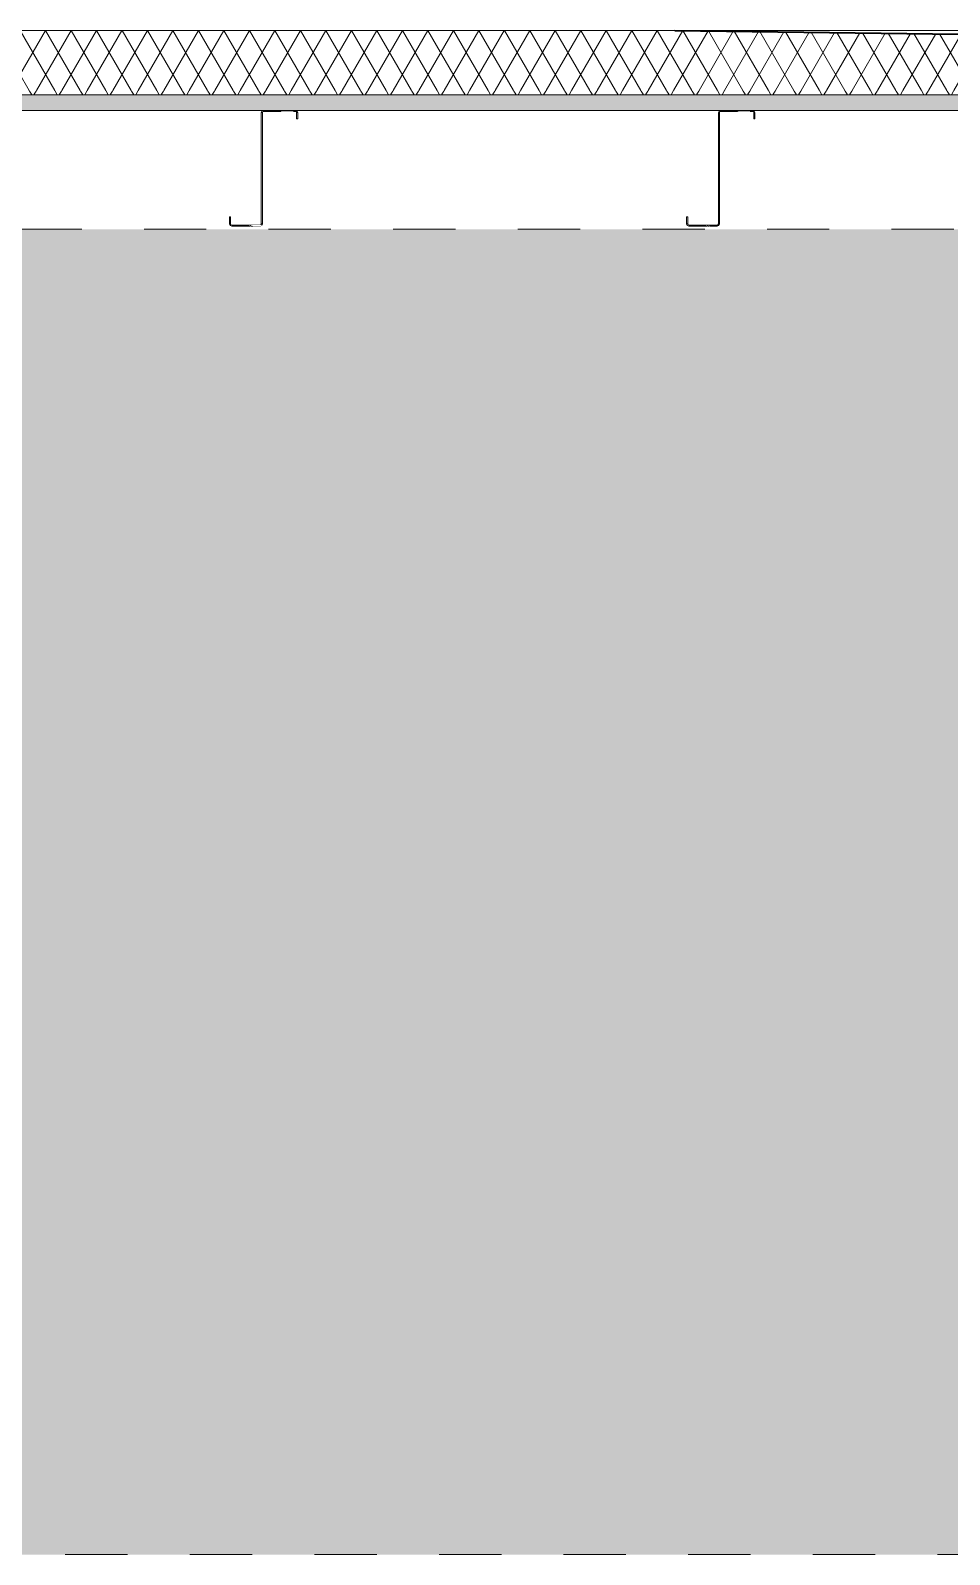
# Model space of a CAD drawing. Header units: millimetres. Extents: x -46169 to 247764, y -86316 to 18123.
# Drawn here: x 238904 to 240985, y -74327 to -70877 of the extents above; entities that cross this region are included whole.
import ezdxf

# ---------------------------------------------------------------- set-up
doc = ezdxf.new("R2010")
doc.units = ezdxf.units.MM
doc.header["$MEASUREMENT"] = 0
doc.linetypes.add('Dashed', pattern=[2822.222233, 1411.111116, -1411.111116])
doc.linetypes.add('Wipeout_Contour', pattern=[1000, 0, -1000])
for name, color, linetype, lineweight in [('0_Pen_No__85', 8, 'Continuous', 20), ('A-20-M_Roof_Pen_No__85', 8, 'Continuous', 20), ('A-95-P_Drawing_Pen_No__2', 8, 'Continuous', 15), ('New_A-20-M_Roof_Pen_No__4', 7, 'Continuous', 20), ('New_A-20-M_Roof_Pen_No__85', 8, 'Continuous', 20), ('New_A-25-M_Wall_Int_Pen_No__87', 8, 'Continuous', 20)]:
    doc.layers.add(name, color=color, linetype=linetype, lineweight=lineweight)
for name, color, linetype in [('A-20-M_Roof', 7, 'Continuous'), ('New_A-20-M_Roof', 7, 'Continuous'), ('New_A-25-M_Wall_Int', 7, 'Continuous')]:
    doc.layers.add(name, color=color, linetype=linetype)
for name, color, linetype, lineweight, true_color in [('A-20-M_Roof_Pen_No__53', 7, 'Continuous', 35, 0x444444), ('A-95-P_Drawing_Pen_No__62', 7, 'Continuous', 20, 0xaaaaaa), ('New_A-20-M_Roof_Pen_No__149', 7, 'Continuous', 0, 0x2a2a2a), ('New_A-20-M_Roof_Pen_No__81', 7, 'Continuous', 20, 0x6a6a6a)]:
    doc.layers.add(name, color=color, linetype=linetype, lineweight=lineweight, true_color=true_color)
pattern_1 = [(60, (221877.115, -83027.49), (-43.30127, 25), []), (120, (221877.115, -83027.49), (43.30127, 25), [])]

# ---------------------------------------------------------------- blocks, each defined once
blk = doc.blocks.new('Section Elem_36_5', base_point=(221877.1, -83027.5))
at = {"color": 254, "linetype": 'Wipeout_Contour', "lineweight": 0, "ltscale": 1515153.70635795}
blk.add_wipeout([(240362.9, -70877.5), (242569.6, -70905.1), (242655.3, -70913.5), (242655.3, -70923.5), (242980.6, -70923.5), (242980.6, -70877.5)], dxfattribs=at).dxf.layer = 'New_A-25-M_Wall_Int'
at = {"color": 254, "linetype": 'Wipeout_Contour', "lineweight": 0, "ltscale": 1748344.924624799}
blk.add_wipeout([(239427.9, -71060), (239426.4, -71063.5), (239429.1, -71063.5), (239429.9, -71061.7), (239431.7, -71061), (239471, -71061), (239471.4, -71060)], dxfattribs=at).dxf.layer = 'New_A-25-M_Wall_Int'
at = {"color": 254, "linetype": 'Wipeout_Contour', "lineweight": 0, "ltscale": 999320.545987}
blk.add_wipeout([(239506.6, -71063.5), (239506.6, -71077.5), (239509.4, -71077.5), (239509.4, -71063.5)], dxfattribs=at).dxf.layer = 'New_A-25-M_Wall_Int'
at = {"color": 254, "linetype": 'Wipeout_Contour', "lineweight": 0, "ltscale": 1755290.495293723}
blk.add_wipeout([(240463.3, -71060), (240461.8, -71063.5), (240464.6, -71063.5), (240465.3, -71061.7), (240467.1, -71061), (240504.3, -71061), (240504.8, -71060)], dxfattribs=at).dxf.layer = 'New_A-25-M_Wall_Int'
at = {"color": 254, "linetype": 'Wipeout_Contour', "lineweight": 0, "ltscale": 1003291.760438234}
blk.add_wipeout([(240542, -71063.5), (240542, -71077.5), (240544.8, -71077.5), (240544.8, -71063.5)], dxfattribs=at).dxf.layer = 'New_A-25-M_Wall_Int'
at = {"color": 254, "linetype": 'Wipeout_Contour', "lineweight": 0, "ltscale": 999108.168945}
blk.add_wipeout([(239397.4, -71319), (239355.9, -71319), (239359.6, -71320.5), (239401.1, -71320.5)], dxfattribs=at).dxf.layer = 'New_A-25-M_Wall_Int'
at = {"color": 254, "linetype": 'Wipeout_Contour', "lineweight": 0, "ltscale": 1003078.085219508}
blk.add_wipeout([(240432.8, -71319), (240391.3, -71319), (240395, -71320.5), (240436.5, -71320.5)], dxfattribs=at).dxf.layer = 'New_A-25-M_Wall_Int'
at = {"color": 254, "linetype": 'Wipeout_Contour', "lineweight": 0, "ltscale": 1003259.297392546}
blk.add_wipeout([(240461, -71317.3), (240459.2, -71318), (240463.5, -71318), (240463.8, -71317.3)], dxfattribs=at).dxf.layer = 'New_A-25-M_Wall_Int'
at = {"color": 254, "linetype": 'Wipeout_Contour', "lineweight": 0, "ltscale": 999090.734402}
blk.add_wipeout([(239431.5, -71058.5), (239427.9, -71060), (239471.4, -71060), (239474.8, -71058.5)], dxfattribs=at).dxf.layer = 'New_A-25-M_Wall_Int'
at = {"color": 254, "linetype": 'Wipeout_Contour', "lineweight": 0, "ltscale": 999310.121345}
blk.add_wipeout([(239505.9, -71061.7), (239506.6, -71063.5), (239509.4, -71063.5), (239508.6, -71061.7)], dxfattribs=at).dxf.layer = 'New_A-25-M_Wall_Int'
at = {"color": 254, "linetype": 'Wipeout_Contour', "lineweight": 0, "ltscale": 1003061.884950859}
blk.add_wipeout([(240467, -71058.5), (240463.3, -71060), (240506.8, -71060), (240510.2, -71058.5)], dxfattribs=at).dxf.layer = 'New_A-25-M_Wall_Int'
at = {"color": 254, "linetype": 'Wipeout_Contour', "lineweight": 0, "ltscale": 1003281.37079977}
blk.add_wipeout([(240544, -71061.7), (240541.3, -71061.7), (240542, -71063.5), (240544.8, -71063.5)], dxfattribs=at).dxf.layer = 'New_A-25-M_Wall_Int'
at = {"color": 254, "linetype": 'Wipeout_Contour', "lineweight": 0, "ltscale": 999209.87803}
blk.add_wipeout([(239404.3, -71319), (239402.2, -71319), (239405.9, -71320.5), (239407.7, -71320.5)], dxfattribs=at).dxf.layer = 'New_A-25-M_Wall_Int'
at = {"color": 254, "linetype": 'Wipeout_Contour', "lineweight": 0, "ltscale": 1003174.626679314}
blk.add_wipeout([(240437.7, -71319), (240436.8, -71319), (240440.5, -71320.5), (240441.3, -71320.5)], dxfattribs=at).dxf.layer = 'New_A-25-M_Wall_Int'
at = {"color": 254, "linetype": 'Wipeout_Contour', "lineweight": 0, "ltscale": 1003261.70102464}
blk.add_wipeout([(240461, -71317.3), (240463.8, -71317.3), (240464.6, -71315.5), (240461.8, -71315.5)], dxfattribs=at).dxf.layer = 'New_A-25-M_Wall_Int'
at = {"layer": 'New_A-25-M_Wall_Int_Pen_No__87', "linetype": 'Continuous'}
for p, q in [((239471, -71061), (239471.4, -71060)), ((239471.2, -71061), (239471.6, -71060)), ((239471.6, -71060), (239471.2, -71061)), ((239471.4, -71060), (239474.8, -71058.5)), ((239471.6, -71060), (239475, -71058.5)), ((239475, -71058.5), (239471.6, -71060))]:
    blk.add_line(p, q, dxfattribs=at)
at = {"color": 254, "linetype": 'Wipeout_Contour', "lineweight": 0, "ltscale": 999304.874272}
blk.add_wipeout([(239504, -71061), (239505.9, -71061.7), (239508.6, -71061.7), (239508.3, -71061)], dxfattribs=at).dxf.layer = 'New_A-25-M_Wall_Int'
at = {"color": 254, "linetype": 'Wipeout_Contour', "lineweight": 0, "ltscale": 1003119.078017821}
blk.add_wipeout([(240461.8, -71063.5), (240461.8, -71315.5), (240464.6, -71315.5), (240464.6, -71063.5)], dxfattribs=at).dxf.layer = 'New_A-25-M_Wall_Int'
at = {"color": 254, "linetype": 'Wipeout_Contour', "lineweight": 0, "ltscale": 1504715.854129612}
blk.add_wipeout([(240506.4, -71061), (240506.6, -71061), (240507, -71060), (240510.4, -71058.5), (240510.2, -71058.5), (240506.8, -71060)], dxfattribs=at).dxf.layer = 'New_A-25-M_Wall_Int'
at = {"color": 254, "linetype": 'Wipeout_Contour', "lineweight": 0, "ltscale": 1003276.127872072}
blk.add_wipeout([(240543.7, -71061), (240539.4, -71061), (240541.3, -71061.7), (240544, -71061.7)], dxfattribs=at).dxf.layer = 'New_A-25-M_Wall_Int'
at = {"color": 254, "linetype": 'Wipeout_Contour', "lineweight": 0, "ltscale": 1748369.034424815}
blk.add_wipeout([(239357.2, -71315.5), (239354.4, -71315.5), (239355.9, -71319), (239397.4, -71319), (239397, -71318), (239359.8, -71318), (239357.9, -71317.3)], dxfattribs=at).dxf.layer = 'New_A-25-M_Wall_Int'
at = {"color": 254, "linetype": 'Wipeout_Contour', "lineweight": 0, "ltscale": 999289.307234}
blk.add_wipeout([(239423.8, -71318), (239428.1, -71318), (239428.4, -71317.3), (239425.6, -71317.3)], dxfattribs=at).dxf.layer = 'New_A-25-M_Wall_Int'
at = {"color": 254, "linetype": 'Wipeout_Contour', "lineweight": 0, "ltscale": 1755316.382387372}
blk.add_wipeout([(240389.8, -71315.5), (240391.3, -71319), (240432.8, -71319), (240432.4, -71318), (240395.2, -71318), (240393.4, -71317.3), (240392.6, -71315.5)], dxfattribs=at).dxf.layer = 'New_A-25-M_Wall_Int'
at = {"layer": 'New_A-25-M_Wall_Int_Pen_No__87', "linetype": 'Continuous'}
for p, q in [((240461.8, -71063.5), (240463.3, -71060)), ((240461.8, -71063.5), (240464.6, -71063.5)), ((240463.3, -71060), (240467, -71058.5)), ((240465.3, -71061.7), (240464.6, -71063.5)), ((240467.1, -71061), (240465.3, -71061.7)), ((240506.4, -71061), (240506.8, -71060)), ((240506.6, -71061), (240507, -71060)), ((240507, -71060), (240506.6, -71061)), ((240506.8, -71060), (240510.2, -71058.5)), ((240507, -71060), (240510.4, -71058.5)), ((240510.4, -71058.5), (240507, -71060)), ((239404.3, -71319), (239403.9, -71318)), ((239404.5, -71319), (239404, -71318)), ((239404.1, -71318), (239404.5, -71319)), ((239407.7, -71320.5), (239404.3, -71319)), ((239404.5, -71319), (239407.9, -71320.5)), ((239407.9, -71320.5), (239404.5, -71319))]:
    blk.add_line(p, q, dxfattribs=at)
at = {"color": 254, "linetype": 'Wipeout_Contour', "lineweight": 0, "ltscale": 1249116.523051885}
blk.add_wipeout([(239504.2, -71058.5), (239499.9, -71058.5), (239499.9, -71061), (239508.3, -71061), (239507.9, -71060)], dxfattribs=at).dxf.layer = 'New_A-25-M_Wall_Int'
at = {"color": 254, "linetype": 'Wipeout_Contour', "lineweight": 0, "ltscale": 1254079.994676616}
blk.add_wipeout([(240539.6, -71058.5), (240535, -71058.5), (240535, -71061), (240543.7, -71061), (240543.3, -71060)], dxfattribs=at).dxf.layer = 'New_A-25-M_Wall_Int'
at = {"color": 254, "linetype": 'Wipeout_Contour', "lineweight": 0, "ltscale": 999007.147776}
blk.add_wipeout([(239354.4, -71299.5), (239354.4, -71315.5), (239357.2, -71315.5), (239357.2, -71299.5)], dxfattribs=at).dxf.layer = 'New_A-25-M_Wall_Int'
at = {"color": 254, "linetype": 'Wipeout_Contour', "lineweight": 0, "ltscale": 1002977.088895102}
blk.add_wipeout([(240389.8, -71299.5), (240389.8, -71315.5), (240392.6, -71315.5), (240392.6, -71299.5)], dxfattribs=at).dxf.layer = 'New_A-25-M_Wall_Int'
at = {"color": 254, "linetype": 'Wipeout_Contour', "lineweight": 0, "ltscale": 999291.703432}
blk.add_wipeout([(239425.6, -71317.3), (239428.4, -71317.3), (239429.1, -71315.5), (239426.4, -71315.5)], dxfattribs=at).dxf.layer = 'New_A-25-M_Wall_Int'
at = {"color": 254, "linetype": 'Wipeout_Contour', "lineweight": 0, "ltscale": 1003165.334096945}
blk.add_wipeout([(240436.4, -71318), (240436.8, -71319), (240437.7, -71319), (240437.2, -71318)], dxfattribs=at).dxf.layer = 'New_A-25-M_Wall_Int'
at = {"layer": 'New_A-25-M_Wall_Int_Pen_No__87', "linetype": 'Continuous'}
for p, q in [((239505.9, -71061.7), (239504, -71061)), ((239504, -71061), (239508.3, -71061)), ((239504.2, -71058.5), (239507.9, -71060)), ((239506.6, -71063.5), (239505.9, -71061.7)), ((239506.6, -71077.5), (239506.6, -71063.5)), ((239506.6, -71063.5), (239509.4, -71063.5)), ((239507.9, -71060), (239509.4, -71063.5)), ((239509.4, -71063.5), (239509.4, -71077.5)), ((240539.4, -71061), (240467.1, -71061)), ((240541.3, -71061.7), (240539.4, -71061)), ((240539.4, -71061), (240543.7, -71061)), ((240539.6, -71058.5), (240543.3, -71060)), ((240542, -71063.5), (240541.3, -71061.7)), ((240542, -71077.5), (240542, -71063.5)), ((240542, -71063.5), (240544.8, -71063.5)), ((240543.3, -71060), (240544.8, -71063.5)), ((240544.8, -71063.5), (240544.8, -71077.5)), ((239509.4, -71077.5), (239506.6, -71077.5)), ((240544.8, -71077.5), (240542, -71077.5)), ((239354.4, -71315.5), (239354.4, -71299.5)), ((239354.4, -71299.5), (239357.2, -71299.5)), ((239357.2, -71299.5), (239357.2, -71315.5)), ((240389.8, -71315.5), (240389.8, -71299.5)), ((240389.8, -71299.5), (240392.6, -71299.5)), ((240392.6, -71299.5), (240392.6, -71315.5)), ((239355.9, -71319), (239354.4, -71315.5)), ((239354.4, -71315.5), (239357.2, -71315.5)), ((239359.6, -71320.5), (239355.9, -71319)), ((239357.2, -71315.5), (239357.9, -71317.3)), ((239357.9, -71317.3), (239359.8, -71318)), ((240391.3, -71319), (240389.8, -71315.5)), ((240389.8, -71315.5), (240392.6, -71315.5)), ((240395, -71320.5), (240391.3, -71319)), ((240392.6, -71315.5), (240393.4, -71317.3)), ((240393.4, -71317.3), (240395.2, -71318))]:
    blk.add_line(p, q, dxfattribs=at)
at = {"color": 254, "linetype": 'Wipeout_Contour', "lineweight": 0, "ltscale": 999148.507302}
blk.add_wipeout([(239429.1, -71063.5), (239426.4, -71063.5), (239426.4, -71315.5), (239429.1, -71315.5)], dxfattribs=at).dxf.layer = 'New_A-25-M_Wall_Int'
at = {"color": 254, "linetype": 'Wipeout_Contour', "lineweight": 0, "ltscale": 1504831.846718487}
blk.add_wipeout([(240439.4, -71318), (240439.9, -71319), (240443.3, -71320.5), (240459.4, -71320.5), (240463, -71319), (240463.5, -71318)], dxfattribs=at).dxf.layer = 'New_A-25-M_Wall_Int'
at = {"layer": 'New_A-25-M_Wall_Int_Pen_No__87', "linetype": 'Continuous'}
for p, q in [((239426.4, -71063.5), (239427.9, -71060)), ((239426.4, -71315.5), (239426.4, -71063.5)), ((239426.4, -71063.5), (239429.1, -71063.5)), ((239427.9, -71060), (239431.5, -71058.5)), ((239429.9, -71061.7), (239429.1, -71063.5)), ((239429.1, -71063.5), (239429.1, -71315.5)), ((239431.7, -71061), (239429.9, -71061.7)), ((239504, -71061), (239431.7, -71061)), ((240461.8, -71315.5), (240461.8, -71063.5)), ((240464.6, -71063.5), (240464.6, -71315.5)), ((239424, -71320.5), (239359.6, -71320.5)), ((239359.8, -71318), (239423.8, -71318)), ((239423.8, -71318), (239425.6, -71317.3)), ((239423.8, -71318), (239428.1, -71318)), ((239427.6, -71319), (239424, -71320.5)), ((239425.6, -71317.3), (239426.4, -71315.5)), ((239426.4, -71315.5), (239429.1, -71315.5)), ((239429.1, -71315.5), (239427.6, -71319)), ((240461, -71317.3), (240461.8, -71315.5)), ((240461.8, -71315.5), (240464.6, -71315.5)), ((240464.6, -71315.5), (240463, -71319))]:
    blk.add_line(p, q, dxfattribs=at)
at = {"color": 254, "linetype": 'Wipeout_Contour', "lineweight": 0, "ltscale": 1504771.311367406}
blk.add_wipeout([(240439.4, -71318), (240439.3, -71318), (240439.7, -71319), (240443.1, -71320.5), (240443.3, -71320.5), (240439.9, -71319)], dxfattribs=at).dxf.layer = 'New_A-25-M_Wall_Int'
at = {"layer": 'New_A-25-M_Wall_Int_Pen_No__87', "linetype": 'Continuous'}
for p, q in [((240459.4, -71320.5), (240395, -71320.5)), ((240395.2, -71318), (240459.2, -71318)), ((240439.7, -71319), (240439.3, -71318)), ((240439.4, -71318), (240439.9, -71319)), ((240439.9, -71319), (240439.4, -71318)), ((240443.1, -71320.5), (240439.7, -71319)), ((240439.9, -71319), (240443.3, -71320.5)), ((240443.3, -71320.5), (240439.9, -71319)), ((240459.2, -71318), (240461, -71317.3)), ((240459.2, -71318), (240463.5, -71318)), ((240463, -71319), (240459.4, -71320.5))]:
    blk.add_line(p, q, dxfattribs=at)
blk = doc.blocks.new('Section Elem_175_5', base_point=(221877.1, -83027.5))
at = {"color": 254, "linetype": 'Wipeout_Contour', "lineweight": 0, "ltscale": 1249018.432885155}
blk.add_wipeout([(239471.2, -71061), (239499.9, -71061), (239499.9, -71058.5), (239475, -71058.5), (239471.6, -71060)], dxfattribs=at).dxf.layer = 'New_A-25-M_Wall_Int'
at = {"color": 254, "linetype": 'Wipeout_Contour', "lineweight": 0, "ltscale": 1003135.242480284}
blk.add_wipeout([(240504.3, -71061), (240506.4, -71061), (240506.8, -71060), (240504.8, -71060)], dxfattribs=at).dxf.layer = 'New_A-25-M_Wall_Int'
at = {"color": 254, "linetype": 'Wipeout_Contour', "lineweight": 0, "ltscale": 999195.390392}
blk.add_wipeout([(239397.4, -71319), (239401.1, -71320.5), (239405.1, -71320.5), (239401.4, -71319)], dxfattribs=at).dxf.layer = 'New_A-25-M_Wall_Int'
at = {"color": 254, "linetype": 'Wipeout_Contour', "lineweight": 0, "ltscale": 1003165.337239737}
blk.add_wipeout([(240432.8, -71319), (240436.5, -71320.5), (240440.5, -71320.5), (240436.8, -71319)], dxfattribs=at).dxf.layer = 'New_A-25-M_Wall_Int'
at = {"layer": 'New_A-25-M_Wall_Int_Pen_No__87', "linetype": 'Continuous'}
blk.add_line((239499.9, -71061), (239499.9, -71058.5), dxfattribs=at)
at = {"color": 254, "linetype": 'Wipeout_Contour', "lineweight": 0, "ltscale": 1498759.148792985}
blk.add_wipeout([(239471.4, -71060), (239471, -71061), (239471.2, -71061), (239471.6, -71060), (239475, -71058.5), (239474.8, -71058.5)], dxfattribs=at).dxf.layer = 'New_A-25-M_Wall_Int'
at = {"color": 254, "linetype": 'Wipeout_Contour', "lineweight": 0, "ltscale": 1253981.828464714}
blk.add_wipeout([(240507, -71060), (240506.6, -71061), (240535, -71061), (240535, -71058.5), (240510.4, -71058.5)], dxfattribs=at).dxf.layer = 'New_A-25-M_Wall_Int'
at = {"color": 254, "linetype": 'Wipeout_Contour', "lineweight": 0, "ltscale": 999186.094798}
blk.add_wipeout([(239397, -71318), (239397.4, -71319), (239401.4, -71319), (239401, -71318)], dxfattribs=at).dxf.layer = 'New_A-25-M_Wall_Int'
at = {"color": 254, "linetype": 'Wipeout_Contour', "lineweight": 0, "ltscale": 1003156.044655684}
blk.add_wipeout([(240432.4, -71318), (240432.8, -71319), (240436.8, -71319), (240436.4, -71318)], dxfattribs=at).dxf.layer = 'New_A-25-M_Wall_Int'
at = {"layer": 'New_A-25-M_Wall_Int_Pen_No__87', "linetype": 'Continuous'}
for p, q in [((239469.4, -71060), (239468.9, -71061)), ((239473, -71058.5), (239469.4, -71060)), ((240504.8, -71060), (240504.3, -71061)), ((240508.4, -71058.5), (240504.8, -71060)), ((240535, -71061), (240535, -71058.5))]:
    blk.add_line(p, q, dxfattribs=at)
at = {"color": 254, "linetype": 'Wipeout_Contour', "lineweight": 0, "ltscale": 999204.67655}
blk.add_wipeout([(239402.2, -71319), (239401.4, -71319), (239405.1, -71320.5), (239405.9, -71320.5)], dxfattribs=at).dxf.layer = 'New_A-25-M_Wall_Int'
at = {"color": 254, "linetype": 'Wipeout_Contour', "lineweight": 0, "ltscale": 1003179.790718849}
blk.add_wipeout([(240443.1, -71320.5), (240439.7, -71319), (240437.7, -71319), (240441.3, -71320.5)], dxfattribs=at).dxf.layer = 'New_A-25-M_Wall_Int'
at = {"color": 254, "linetype": 'Wipeout_Contour', "lineweight": 0, "ltscale": 999199.314107}
blk.add_wipeout([(239401, -71318), (239401.4, -71319), (239404.3, -71319), (239403.9, -71318)], dxfattribs=at).dxf.layer = 'New_A-25-M_Wall_Int'
at = {"color": 254, "linetype": 'Wipeout_Contour', "lineweight": 0, "ltscale": 1003170.794491637}
blk.add_wipeout([(240437.2, -71318), (240437.7, -71319), (240439.7, -71319), (240439.3, -71318)], dxfattribs=at).dxf.layer = 'New_A-25-M_Wall_Int'
at = {"layer": 'New_A-25-M_Wall_Int_Pen_No__87', "linetype": 'Continuous'}
for p, q in [((240432.4, -71318), (240432.8, -71319)), ((240432.8, -71319), (240436.5, -71320.5)), ((240436.8, -71319), (240436.4, -71318)), ((240440.5, -71320.5), (240436.8, -71319))]:
    blk.add_line(p, q, dxfattribs=at)
at = {"color": 254, "linetype": 'Wipeout_Contour', "lineweight": 0, "ltscale": 1498876.951605238}
blk.add_wipeout([(239404.1, -71318), (239404.5, -71319), (239407.9, -71320.5), (239424, -71320.5), (239427.6, -71319), (239428.1, -71318)], dxfattribs=at).dxf.layer = 'New_A-25-M_Wall_Int'
at = {"color": 254, "linetype": 'Wipeout_Contour', "lineweight": 0, "ltscale": 1498816.495600194}
blk.add_wipeout([(239404, -71318), (239403.9, -71318), (239404.3, -71319), (239407.7, -71320.5), (239407.9, -71320.5), (239404.5, -71319)], dxfattribs=at).dxf.layer = 'New_A-25-M_Wall_Int'
at = {"layer": 'New_A-25-M_Wall_Int_Pen_No__87', "linetype": 'Continuous'}
for p, q in [((239397, -71318), (239397.4, -71319)), ((239397.4, -71319), (239401.1, -71320.5)), ((239401.4, -71319), (239401, -71318)), ((239405.1, -71320.5), (239401.4, -71319))]:
    blk.add_line(p, q, dxfattribs=at)
blk = doc.blocks.new('Section Elem_178_5', base_point=(221877.1, -83027.5))
at = {"layer": 'New_A-20-M_Roof_Pen_No__4', "linetype": 'Continuous'}
blk.add_line((243038.1, -71058.5), (222181.6, -71058.5), dxfattribs=at)
at = {"color": 254, "linetype": 'Wipeout_Contour', "lineweight": 0, "ltscale": 972915.232383}
blk.add_wipeout([(243038.1, -71013.5), (222181.6, -71013.5), (222181.6, -71023.5), (243038.1, -71023.5)], dxfattribs=at).dxf.layer = 'New_A-20-M_Roof'
at = {"layer": 'New_A-20-M_Roof_Pen_No__81', "linetype": 'Continuous', "lineweight": 0, "true_color": 0x353535}
blk.add_hatch(color=250, dxfattribs=at).paths.add_polyline_path([(222181.6, -71023.5), (222181.6, -71058.5), (243038.1, -71058.5), (243038.1, -71023.5)])
at = {"layer": 'New_A-20-M_Roof_Pen_No__85', "linetype": 'Continuous'}
h = blk.add_hatch(dxfattribs=at)
h.set_pattern_fill('Batt_Insulation_0005', color=256, style=0, pattern_type=2)
h.set_pattern_definition(pattern_1)
h.paths.add_polyline_path([(243038.1, -71013.5), (222181.6, -71013.5), (222181.6, -71023.5), (243038.1, -71023.5)])
at = {"layer": 'New_A-20-M_Roof_Pen_No__149', "linetype": 'Continuous'}
blk.add_line((243038.1, -71023.5), (222181.6, -71023.5), dxfattribs=at)
blk = doc.blocks.new('Section Elem_179_5', base_point=(221877.1, -83027.5))
at = {"color": 254, "linetype": 'Wipeout_Contour', "lineweight": 0, "ltscale": 1234130.125105827}
blk.add_wipeout([(228261, -71013.5), (242569.6, -71013.5), (242569.6, -70905.1), (240362.9, -70877.5), (228261, -70877.5)], dxfattribs=at).dxf.layer = 'A-20-M_Roof'
at = {"layer": 'A-20-M_Roof_Pen_No__85', "linetype": 'Continuous'}
h = blk.add_hatch(dxfattribs=at)
h.set_pattern_fill('Batt_Insulation_0005', color=256, style=0, pattern_type=2)
h.set_pattern_definition(pattern_1)
h.paths.add_polyline_path([(228261, -71013.5), (242569.6, -71013.5), (242569.6, -70905.1), (240362.9, -70877.5), (228261, -70877.5)])
at = {"layer": 'A-20-M_Roof_Pen_No__53', "linetype": 'Continuous'}
blk.add_line((240362.9, -70877.5), (242569.6, -70905.1), dxfattribs=at)
blk = doc.blocks.new('I-04 Lecture Theatre Elevation_STORY_MARKER', base_point=(221877.1, -83027.5))
at = {"layer": '0_Pen_No__85', "linetype": 'Continuous'}
blk.add_line((222181.6, -70877.5), (243470, -70877.5), dxfattribs=at)

msp = doc.modelspace()

# ---------------------------------------------------------------- block references
at = {"layer": 'New_A-25-M_Wall_Int'}
msp.add_blockref('Section Elem_36_5', (221877.1, -83027.5), dxfattribs=at)

# ---------------------------------------------------------------- next in the draw order: block references
msp.add_blockref('Section Elem_175_5', (221877.1, -83027.5), dxfattribs=at)

# ---------------------------------------------------------------- next in the draw order: hatches: boundary and pattern name
at = {"layer": 'A-95-P_Drawing_Pen_No__62', "linetype": 'Continuous', "ltscale": 0.1}
h = msp.add_hatch(dxfattribs=at)
h.set_pattern_fill('Brass_Bronze_0005', color=256, style=0, pattern_type=2)
h.set_pattern_definition([(45, (221877.12, -83027.49), (-91.9239, 91.9239), []), (45, (221831.15, -82981.53), (-91.9239, 91.9239), [97.5, -32.5])])
h.paths.add_polyline_path([(222561.4, -71327.5), (222561.4, -74327.5), (237407.3, -74327.5), (237407.3, -71902.5), (238642.4, -71902.5), (238642.4, -74327.5), (241734.5, -74327.5), (241734.5, -71327.5)])

# ---------------------------------------------------------------- next in the draw order: linework, layer by layer
at = {"layer": 'A-95-P_Drawing_Pen_No__2', "linetype": 'Dashed', "ltscale": 0.1, "flags": 128}
msp.add_lwpolyline([(222561.4, -71327.5), (222561.4, -74327.5), (237407.3, -74327.5), (237407.3, -71902.5), (238642.4, -71902.5), (238642.4, -74327.5), (241734.5, -74327.5), (241734.5, -71327.5)], close=True, dxfattribs=at)

# ---------------------------------------------------------------- next in the draw order: block references
at = {"layer": 'New_A-20-M_Roof'}
msp.add_blockref('Section Elem_178_5', (221877.1, -83027.5), dxfattribs=at)

# ---------------------------------------------------------------- next in the draw order: block references
at = {"layer": 'A-20-M_Roof'}
msp.add_blockref('Section Elem_179_5', (221877.1, -83027.5), dxfattribs=at)

# ---------------------------------------------------------------- next in the draw order: block references
at = {"linetype": 'Continuous', "lineweight": 0}
msp.add_blockref('I-04 Lecture Theatre Elevation_STORY_MARKER', (221877.1, -83027.5), dxfattribs=at)

doc.saveas('drawing.dxf')
